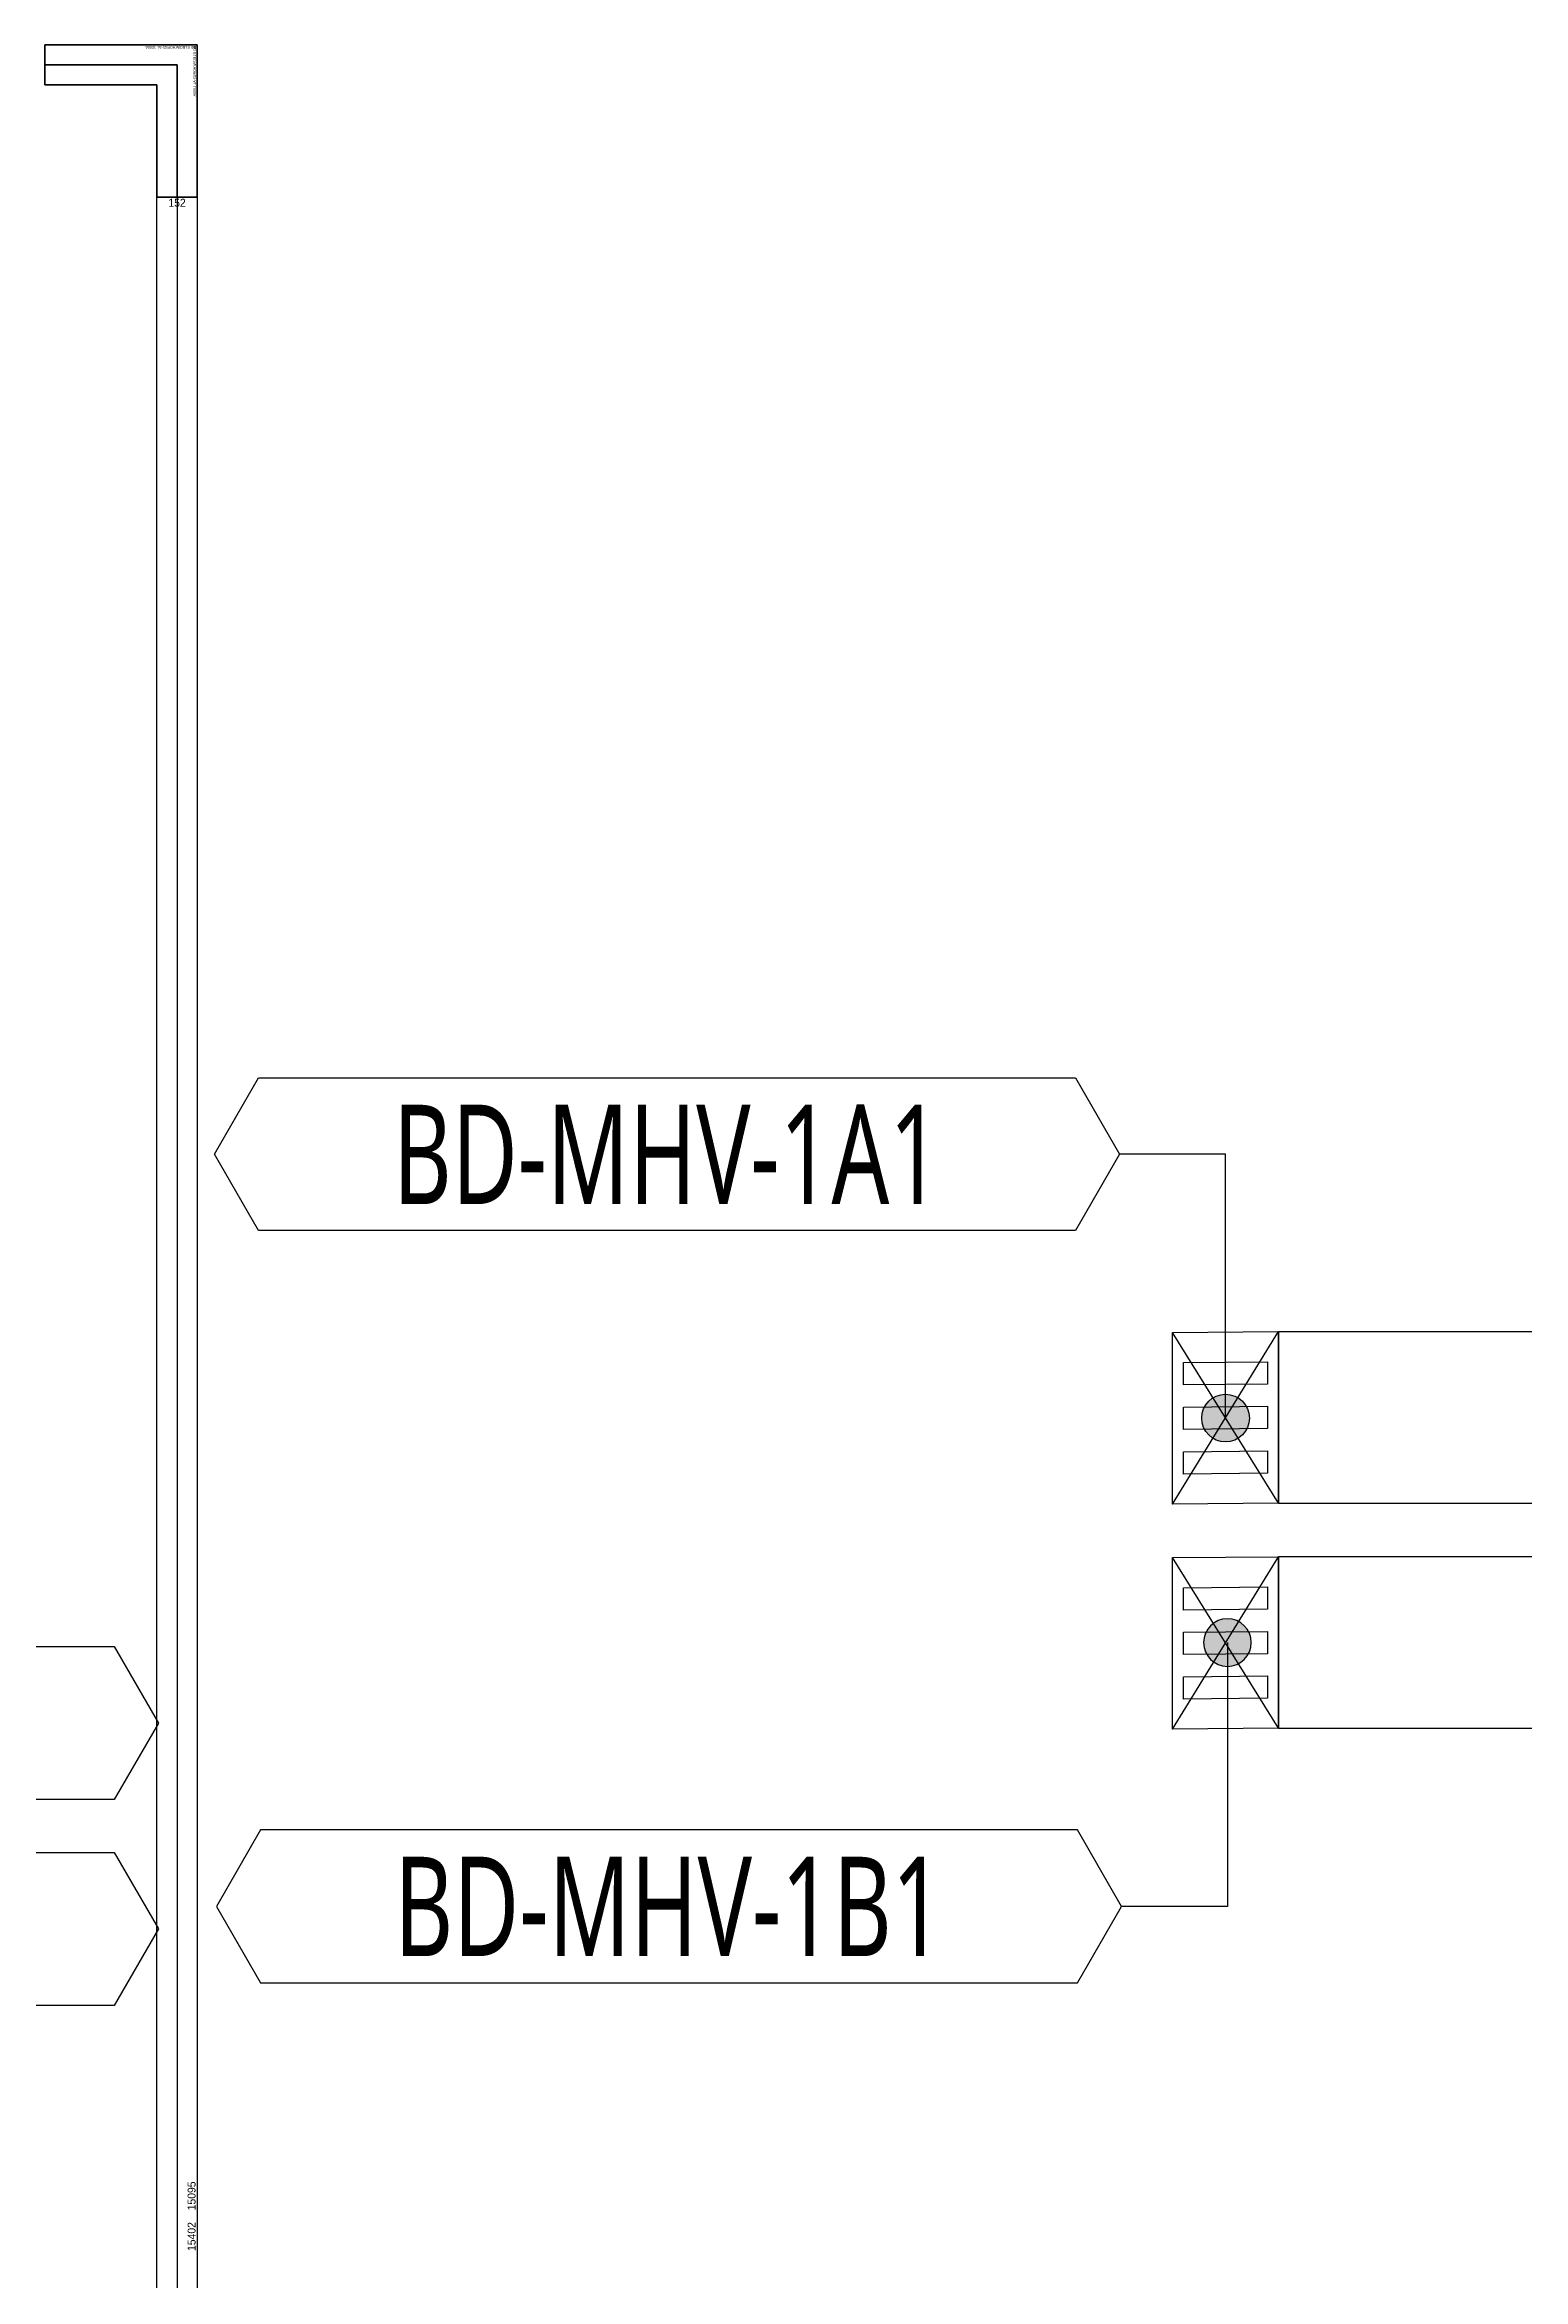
# Model space of a CAD drawing. Header units: millimetres. Extents: x 84228 to 374549, y -351975 to 847575.
# Drawn here: x 122054 to 127638, y -221544 to -213106 of the extents above; entities that cross this region are included whole.
import ezdxf
from ezdxf.enums import TextEntityAlignment as Align

# ---------------------------------------------------------------- set-up
doc = ezdxf.new("R2010")
doc.units = ezdxf.units.MM
doc.header["$LTSCALE"] = 150
doc.layers.get('Defpoints').update_dxf_attribs({"color": 150})
for name, color, linetype in [('-----27 Bus Duct_HV_6.6kV', 130, 'Continuous'), ('-----27 Bus Duct_HV_IT BACK UP A', 7, 'Continuous'), ('-----27 Bus Duct_HV_IT BACK UP B', 3, 'Continuous'), ('-----99 Cable Schedule', 2, 'Continuous')]:
    doc.layers.add(name, color=color, linetype=linetype)
doc.styles.add('DH', font='malgun.ttf')
doc.styles.add('ELEC', font='Dotum.ttf')
doc.styles.get("Standard").update_dxf_attribs({"font": 'Dotum.ttf'})
doc.dimstyles.new('전기통신참고용-치수', dxfattribs={"dimscale": 15, "dimtxt": 2, "dimasz": 0, "dimexe": 0, "dimexo": 0, "dimgap": 0.4, "dimtad": 4, "dimdec": 0, "dimzin": 0, "dimdsep": 46, "dimtxsty": 'Standard', "dimblk": 'NONE', "dimcen": 0, "dimse1": 1, "dimse2": 1, "dimsd1": 1, "dimsd2": 1, "dimclrd": 8, "dimclre": 8, "dimclrt": 8, "dimadec": 0, "dimazin": 0, "dimtfac": 1, "dimtdec": 0, "dimtix": 1, "dimtmove": 2, "dimatfit": 0, "dimldrblk": 'NONE', "dimfxl": 2, "dimtolj": 1, "dimtzin": 0, "dimarcsym": 0})

# ---------------------------------------------------------------- blocks, each defined once
blk = doc.blocks.new('*D140')
at = {"layer": 'Defpoints', "color": 0, "transparency": 16777216}
for p in [(152.0000000000032, 17688.99999999643), (152.0000000000918, 17688.99999999643), (151.9999999999994, -3502.499999992391)]:
    blk.add_point(p, dxfattribs=at)
at = {"color": 0, "transparency": 16777216, "insert": (130.9796472185493, 7093.250000002017), "char_height": 30, "attachment_point": 5, "rotation": 90}
blk.add_mtext('\\A1;{\\C0;21191}', dxfattribs=at)
blk = doc.blocks.new('_None')
blk = doc.blocks.new('*U68')
at = {"color": 0}
blk.add_lwpolyline([(-76.00000000000364, -76), (499.9999999999964, -76), (499.9999999999964, 76), (75.99999999999636, 76), (75.99999999999636, 500), (-76.00000000000364, 500)], close=True, dxfattribs=at)
at = {"color": 1}
blk.add_lwpolyline([(500, 0), (0, 0), (0, 500)], dxfattribs=at)
at = {"color": 0, "style": 'ELEC'}
blk.add_text('BD ELBOW(HORIZ)-AL 1000A', height=10, dxfattribs=at).set_placement((-71.00000000000364, -66), align=Align.MIDDLE_LEFT)
blk = doc.blocks.new('*D131')
at = {"layer": 'Defpoints', "color": 0, "transparency": 16777216}
for p in [(4.973799150320701e-13, 3328.07336207322), (152.0000000000005, 3328.07336207322), (152.0000000000005, 3328.07336207322)]:
    blk.add_point(p, dxfattribs=at)
at = {"color": 0, "transparency": 16777216, "insert": (76.00000000000048, 3307.053009291673), "char_height": 30, "attachment_point": 5}
blk.add_mtext('\\A1;{\\C0;152}', dxfattribs=at)
blk = doc.blocks.new('*D132')
at = {"layer": 'Defpoints', "color": 0, "transparency": 16777216}
for p in [(152.0000000000005, 3328.073362073222), (152.0000000000861, 3328.073362073222), (151.9999999999979, -11766.92728038427)]:
    blk.add_point(p, dxfattribs=at)
at = {"color": 0, "transparency": 16777216, "insert": (130.9796472185397, -4219.426959155521), "char_height": 30, "attachment_point": 5, "rotation": 90}
blk.add_mtext('\\A1;{\\C0;15095}', dxfattribs=at)
blk = doc.blocks.new('A$C9a0ab699')
h = blk.add_hatch(color=0)
edge = h.paths.add_edge_path()
edge.add_arc((2.182787284255028e-11, 2.299202606081963e-09), 64.0071934098378, 720.0000000000341, 1080.000000000034, ccw=False)
at = {"color": 0}
blk.add_circle((2.182787284255028e-11, 2.299202606081963e-09), 64.0071934098378, dxfattribs=at)
blk = doc.blocks.new('*D248')
at = {"layer": 'Defpoints', "color": 0, "transparency": 16777216}
for p in [(152.0000000000032, 17688.99999999643), (152.0000000000921, 17688.99999999643), (151.9999999999994, -3502.499999992391)]:
    blk.add_point(p, dxfattribs=at)
at = {"color": 0, "transparency": 16777216, "insert": (130.9796472185496, 7093.250000002017), "char_height": 30, "attachment_point": 5, "rotation": 90}
blk.add_mtext('\\A1;{\\C0;21191}', dxfattribs=at)
blk = doc.blocks.new('*D251')
at = {"layer": 'Defpoints', "color": 0, "transparency": 16777216}
for p in [(3.105071755271638e-12, 17574.21056718953), (152.0000000000031, 17574.21056718953), (152.0000000000031, 17574.21056718953)]:
    blk.add_point(p, dxfattribs=at)
at = {"color": 0, "transparency": 16777216, "insert": (76.0000000000031, 17553.19021440798), "char_height": 30, "attachment_point": 5}
blk.add_mtext('\\A1;{\\C0;152}', dxfattribs=at)
blk = doc.blocks.new('*D252')
at = {"layer": 'Defpoints', "color": 0, "transparency": 16777216}
for p in [(152.0000000000032, 17574.21056718953), (152.0000000000944, 17574.21056718953), (152.0000000000005, 2172.209924732103)]:
    blk.add_point(p, dxfattribs=at)
at = {"color": 0, "transparency": 16777216, "insert": (130.979647218552, 9873.210245960816), "char_height": 30, "attachment_point": 5, "rotation": 90}
blk.add_mtext('\\A1;{\\C0;15402}', dxfattribs=at)
blk = doc.blocks.new('A$341610189226')
for p, q in [((0, 400.8093616761907), (651.2911264060822, 0)), ((3.381791950640036, 0), (647.9093344554421, 400.8093616761907))]:
    blk.add_line(p, q)
for points in [[(651.2911264060822, 0), (3.381791950640036, 0), (0, 400.8093616761907), (647.9093344554421, 400.8093616761907)], [(113.5944937032764, 358.7373269713426), (197.738563113031, 358.7373269713426), (201.120355063671, 42.0720347049064), (116.9762856539164, 42.0720347049064)], [(281.8826325228438, 358.7373269713426), (366.0267019326566, 358.7373269713426), (369.4084938832966, 42.0720347049064), (285.2644244734838, 42.0720347049064)], [(450.1707713424694, 358.7373269713426), (534.314840752224, 358.7373269713426), (537.696632702864, 42.0720347049064), (453.5525632931094, 42.0720347049064)]]:
    blk.add_lwpolyline(points, close=True)
blk = doc.blocks.new('*U138')
at = {"color": 0}
dim = blk.add_linear_dim(base=(152.0000000000918, 17688.99999999643), p1=(151.9999999999994, -3502.499999992389), p2=(152.0000000000031, 17688.99999999642), angle=90, text='{\\C0;<>}', dimstyle='전기통신참고용-치수', override={"dimtad": 1, "dimtxsty": 'Standard', "dimclrd": 0, "dimclre": 0, "dimclrt": 0}, dxfattribs=at)
dim.commit()
dim.dimension.update_dxf_attribs({"geometry": '*D140', "text_midpoint": (130.9796472185493, 7093.250000002017)})
blk = doc.blocks.new('*U130')
at = {"color": 1}
blk.add_line((76.00000000000055, 3328.07336207322), (75.99999999999785, -11766.92728038426), dxfattribs=at)
at = {"color": 0}
blk.add_lwpolyline([(151.9999999999979, -11766.92728038426), (-2.174260771425907e-12, -11766.92728038426), (4.973799150320701e-13, 3328.07336207322), (152.0000000000005, 3328.07336207322)], close=True, dxfattribs=at)
dim = blk.add_linear_dim(base=(152.0000000000005, 3328.07336207322), p1=(4.973799150320701e-13, 3328.07336207322), p2=(152.0000000000005, 3328.07336207322), text='{\\C0;<>}', dimstyle='전기통신참고용-치수', override={"dimtxsty": 'Standard', "dimclrd": 0, "dimclre": 0, "dimclrt": 0}, dxfattribs=at)
dim.commit()
dim.dimension.update_dxf_attribs({"geometry": '*D131', "text_midpoint": (76.00000000000048, 3307.053009291673)})
dim = blk.add_linear_dim(base=(152.0000000000861, 3328.073362073222), p1=(151.9999999999979, -11766.92728038426), p2=(152.0000000000005, 3328.07336207322), angle=90, text='{\\C0;<>}', dimstyle='전기통신참고용-치수', override={"dimtad": 1, "dimtxsty": 'Standard', "dimclrd": 0, "dimclre": 0, "dimclrt": 0}, dxfattribs=at)
dim.commit()
dim.dimension.update_dxf_attribs({"geometry": '*D132', "text_midpoint": (130.9796472185397, -4219.426959155521)})
blk = doc.blocks.new('*U246')
at = {"color": 0}
dim = blk.add_linear_dim(base=(152.0000000000921, 17688.99999999643), p1=(151.9999999999994, -3502.499999992389), p2=(152.0000000000031, 17688.99999999642), angle=90, text='{\\C0;<>}', dimstyle='전기통신참고용-치수', override={"dimtad": 1, "dimtxsty": 'Standard', "dimclrd": 0, "dimclre": 0, "dimclrt": 0}, dxfattribs=at)
dim.commit()
dim.dimension.update_dxf_attribs({"geometry": '*D248', "text_midpoint": (130.9796472185496, 7093.250000002017)})
blk = doc.blocks.new('*U250')
at = {"color": 1}
blk.add_line((76.00000000000317, 17574.21056718953), (76.00000000000038, 2172.209924732102), dxfattribs=at)
at = {"color": 0}
blk.add_lwpolyline([(152.0000000000004, 2172.209924732102), (3.694822225952521e-13, 2172.209924732102), (3.105071755271638e-12, 17574.21056718953), (152.0000000000031, 17574.21056718953)], close=True, dxfattribs=at)
dim = blk.add_linear_dim(base=(152.0000000000031, 17574.21056718953), p1=(3.105071755271638e-12, 17574.21056718953), p2=(152.0000000000031, 17574.21056718953), text='{\\C0;<>}', dimstyle='전기통신참고용-치수', override={"dimtxsty": 'Standard', "dimclrd": 0, "dimclre": 0, "dimclrt": 0}, dxfattribs=at)
dim.commit()
dim.dimension.update_dxf_attribs({"geometry": '*D251', "text_midpoint": (76.0000000000031, 17553.19021440798)})
dim = blk.add_linear_dim(base=(152.0000000000944, 17574.21056718953), p1=(152.0000000000004, 2172.209924732102), p2=(152.0000000000031, 17574.21056718953), angle=90, text='{\\C0;<>}', dimstyle='전기통신참고용-치수', override={"dimtad": 1, "dimtxsty": 'Standard', "dimclrd": 0, "dimclre": 0, "dimclrt": 0}, dxfattribs=at)
dim.commit()
dim.dimension.update_dxf_attribs({"geometry": '*D252', "text_midpoint": (130.979647218552, 9873.210245960816)})

msp = doc.modelspace()

# ---------------------------------------------------------------- linework, layer by layer
at = {"layer": '-----27 Bus Duct_HV_6.6kV'}
for points in [[(126713.5713123018, -218614.8538246877), (126713.5713123018, -217964.8538246877), (127831.5713122933, -217964.8538246877), (127831.5713122933, -218614.8538246877)], [(126713.5713122985, -219464.8538246879), (126713.5713122985, -218814.8538246879), (127831.57131229, -218814.8538246879), (127831.57131229, -219464.8538246879)]]:
    msp.add_lwpolyline(points, close=True, dxfattribs=at)
at = {"layer": '-----99 Cable Schedule', "color": 1}
for points in [[(122861.3875084652, -217584.5180727795), (122694.6776182533, -217295.7680727777), (122861.3875084678, -217007.0180727743), (125946.456741243, -217007.0180727743), (126113.1666314665, -217295.7680727777), (125946.4567412406, -217584.5180727795)], [(122316.5483815762, -219155.3732572651), (122483.2582717881, -219444.1232572669), (122316.5483815735, -219732.8732572703), (119231.4791487984, -219732.8732572703), (119064.7692585749, -219444.1232572669), (119231.4791488008, -219155.3732572651)], [(122868.6753061889, -219847.5991807508), (122701.965415977, -220136.3491807526), (122868.6753061915, -220425.099180756), (125953.7445389667, -220425.099180756), (126120.4544291902, -220136.3491807526), (125953.7445389643, -219847.5991807508)], [(122316.5483815762, -219932.8732572703), (122483.2582717881, -220221.6232572721), (122316.5483815735, -220510.3732572756), (119231.4791487984, -220510.3732572756), (119064.7692585749, -220221.6232572721), (119231.4791488008, -219932.8732572703)]]:
    msp.add_lwpolyline(points, close=True, dxfattribs=at)
for points in [[(126513.1666314637, -218292.2634288424), (126513.1666314665, -217295.7680727777), (126113.1666314665, -217295.7680727777)], [(126520.4544291874, -219139.8538246879), (126520.4544291902, -220136.3491807526), (126120.4544291902, -220136.3491807526)]]:
    msp.add_lwpolyline(points, dxfattribs=at)

# ---------------------------------------------------------------- block references
at = {"layer": '-----27 Bus Duct_HV_6.6kV', "rotation": 90}
for p in [(126713.5713123018, -218617.1902838661), (126713.5713122985, -219467.1902838662)]:
    msp.add_blockref('A$341610189226', p, dxfattribs=at)
at = {"layer": '-----27 Bus Duct_HV_IT BACK UP A'}
for name, p, rotation in [('*U138', (104364.571312297, -213105.9830523358), 270), ('*U68', (122553.5713122934, -213181.9830523358), 180)]:
    msp.add_blockref(name, p, dxfattribs=dict(at, rotation=rotation))
msp.add_blockref('*U130', (122477.5713122934, -217010.056414409), dxfattribs=at)
at = {"layer": '-----27 Bus Duct_HV_IT BACK UP B', "rotation": 270}
msp.add_blockref('*U246', (104364.571312297, -213105.9830523358), dxfattribs=at)
at = {"layer": '-----27 Bus Duct_HV_IT BACK UP B', "xscale": -1, "rotation": 90}
msp.add_blockref('*U68', (122553.5713122934, -213181.9830523358), dxfattribs=at)
at = {"layer": '-----27 Bus Duct_HV_IT BACK UP B'}
msp.add_blockref('*U250', (122477.5713122934, -231256.1936195253), dxfattribs=at)
at = {"layer": '-----99 Cable Schedule', "color": 1, "xscale": 1.40625, "yscale": 1.40625, "zscale": 1.40625, "rotation": 180}
msp.add_blockref('A$C9a0ab699', (126513.1666314692, -218292.2634289193), dxfattribs=at)
at = {"layer": '-----99 Cable Schedule', "color": 1, "xscale": -1.40625, "yscale": 1.40625, "zscale": 1.40625}
msp.add_blockref('A$C9a0ab699', (126520.4544291929, -219139.8538246111), dxfattribs=at)

# ---------------------------------------------------------------- texts
at = {"layer": '-----99 Cable Schedule', "color": 2, "style": 'DH', "width": 0.7}
for s, p in [('BD-MHV-1A1', (124403.9221248572, -217295.7680727769)), ('BD-MHV-1B1', (124411.2099225808, -220136.3491807534))]:
    msp.add_text(s, height=375, dxfattribs=at).set_placement(p, align=Align.MIDDLE)

doc.saveas('drawing.dxf')
